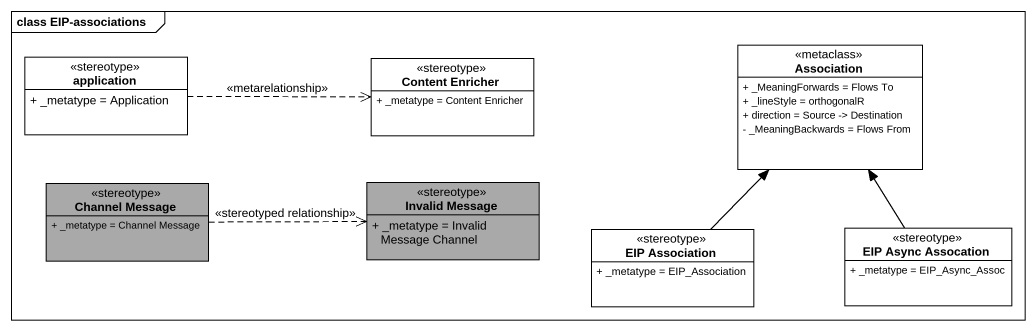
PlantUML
@startuml
mainframe class EIP-associations
hide circle
hide empty members
skinparam classAttributeIconSize 0
class application <<stereotype>> {
  + _metatype = Application
}
class "Content Enricher" as Content_Enricher <<stereotype>> {
  + _metatype = Content Enricher
}
class Association <<metaclass>> {
  + _MeaningForwards = Flows To
  + _lineStyle = orthogonalR
  + direction = Source -> Destination
  - _MeaningBackwards = Flows From
}
class "Channel Message" as Channel_Message <<stereotype>> #A9A9A9 {
  + _metatype = Channel Message
}
class "Invalid Message" as Invalid_Message <<stereotype>> #A9A9A9 {
  + _metatype = Invalid Message Channel
}
class "EIP Association" as EIP_Association <<stereotype>> {
  + _metatype = EIP_Association
}
class "EIP Async Assocation" as EIP_Async_Assocation <<stereotype>> {
  + _metatype = EIP_Async_Assoc
}
application .right.> Content_Enricher : <<metarelationship>>
Channel_Message .right.> Invalid_Message : <<stereotyped relationship>>
EIP_Association -up-> Association
EIP_Async_Assocation -up-> Association
@enduml
